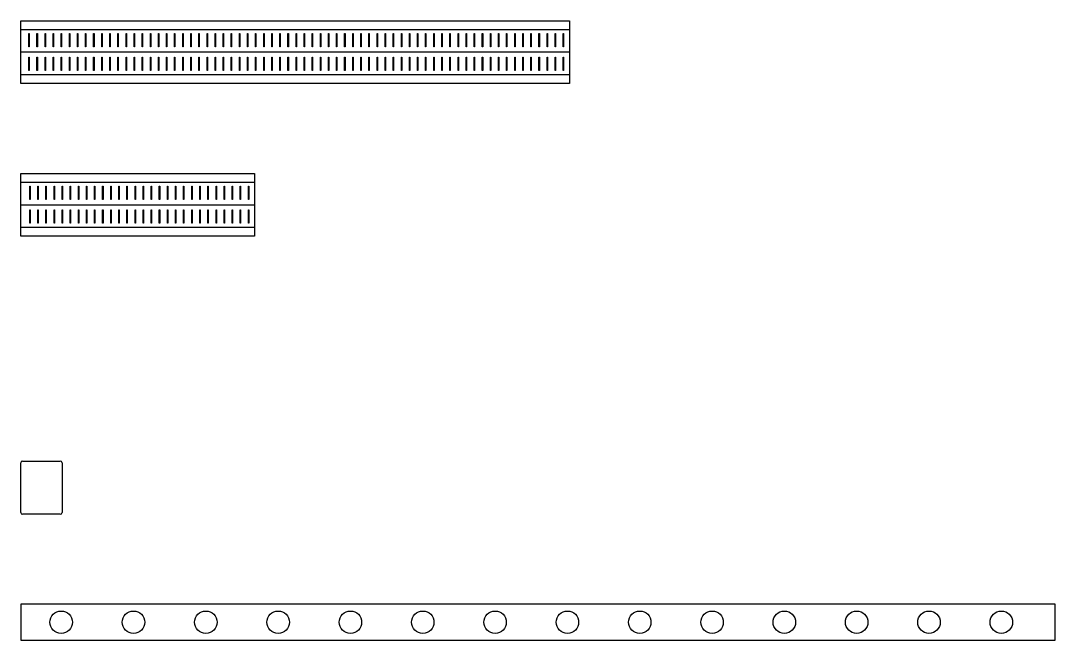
# Model space of a CAD drawing. Header units: millimetres. Extents: x 3 to 2190, y -6317 to 0.
# Drawn here: x 1040 to 2190, y -1497 to -809 of the extents above; entities that cross this region are included whole.
import ezdxf

# ---------------------------------------------------------------- set-up
doc = ezdxf.new("R2010")
doc.units = ezdxf.units.MM
for name, color, linetype in [('IV_BEND_DOWN', 1, 'Continuous'), ('IV_INTERIOR_PROFILES', 7, 'Continuous'), ('IV_OUTER_PROFILE', 7, 'Continuous')]:
    doc.layers.add(name, color=color, linetype=linetype)

msp = doc.modelspace()

# ---------------------------------------------------------------- linework, layer by layer
at = {"layer": 'IV_BEND_DOWN'}
for p, q in [((1040, -818.6), (1650, -818.6)), ((1040, -843.6), (1650, -843.6)), ((1040, -868.7), (1650, -868.7)), ((1040, -988.3), (1300, -988.3)), ((1040, -1013.3), (1300, -1013.3)), ((1040, -1038.4), (1300, -1038.4))]:
    msp.add_line(p, q, dxfattribs=at)
at = {"layer": 'IV_INTERIOR_PROFILES'}
for p, q in [((1049.1, -822.9), (1049.5, -822.9)), ((1049.1, -837.9), (1049.1, -822.9)), ((1049.5, -822.9), (1049.5, -837.9)), ((1058.1, -822.9), (1058.5, -822.9)), ((1058.1, -837.9), (1058.1, -822.9)), ((1058.5, -822.9), (1058.5, -837.9)), ((1067.1, -822.9), (1067.5, -822.9)), ((1067.1, -837.9), (1067.1, -822.9)), ((1067.5, -822.9), (1067.5, -837.9)), ((1076.1, -822.9), (1076.5, -822.9)), ((1076.1, -837.9), (1076.1, -822.9)), ((1076.5, -822.9), (1076.5, -837.9)), ((1085.1, -822.9), (1085.5, -822.9)), ((1085.1, -837.9), (1085.1, -822.9)), ((1085.5, -822.9), (1085.5, -837.9)), ((1094.1, -822.9), (1094.5, -822.9)), ((1094.1, -837.9), (1094.1, -822.9)), ((1094.5, -822.9), (1094.5, -837.9)), ((1103.1, -822.9), (1103.5, -822.9)), ((1103.1, -837.9), (1103.1, -822.9)), ((1103.5, -822.9), (1103.5, -837.9)), ((1112.1, -822.9), (1112.5, -822.9)), ((1112.1, -837.9), (1112.1, -822.9)), ((1112.5, -822.9), (1112.5, -837.9)), ((1121.1, -822.9), (1121.5, -822.9)), ((1121.1, -837.9), (1121.1, -822.9)), ((1121.5, -822.9), (1121.5, -837.9)), ((1130.1, -822.9), (1130.5, -822.9)), ((1130.1, -837.9), (1130.1, -822.9)), ((1130.5, -822.9), (1130.5, -837.9)), ((1139.1, -822.9), (1139.5, -822.9)), ((1139.1, -837.9), (1139.1, -822.9)), ((1139.5, -822.9), (1139.5, -837.9)), ((1148.1, -822.9), (1148.5, -822.9)), ((1148.1, -837.9), (1148.1, -822.9)), ((1148.5, -822.9), (1148.5, -837.9)), ((1157.1, -822.9), (1157.5, -822.9)), ((1157.1, -837.9), (1157.1, -822.9)), ((1157.5, -822.9), (1157.5, -837.9)), ((1166.1, -822.9), (1166.5, -822.9)), ((1166.1, -837.9), (1166.1, -822.9)), ((1166.5, -822.9), (1166.5, -837.9)), ((1175.1, -822.9), (1175.5, -822.9)), ((1175.1, -837.9), (1175.1, -822.9)), ((1175.5, -822.9), (1175.5, -837.9)), ((1184.1, -822.9), (1184.5, -822.9)), ((1184.1, -837.9), (1184.1, -822.9)), ((1184.5, -822.9), (1184.5, -837.9)), ((1193.1, -822.9), (1193.5, -822.9)), ((1193.1, -837.9), (1193.1, -822.9)), ((1193.5, -822.9), (1193.5, -837.9)), ((1202.1, -822.9), (1202.5, -822.9)), ((1202.1, -837.9), (1202.1, -822.9)), ((1202.5, -822.9), (1202.5, -837.9)), ((1211.1, -822.9), (1211.5, -822.9)), ((1211.1, -837.9), (1211.1, -822.9)), ((1211.5, -822.9), (1211.5, -837.9)), ((1220.1, -822.9), (1220.5, -822.9)), ((1220.1, -837.9), (1220.1, -822.9)), ((1220.5, -822.9), (1220.5, -837.9)), ((1229.1, -822.9), (1229.5, -822.9)), ((1229.1, -837.9), (1229.1, -822.9)), ((1229.5, -822.9), (1229.5, -837.9)), ((1238.1, -822.9), (1238.5, -822.9)), ((1238.1, -837.9), (1238.1, -822.9)), ((1238.5, -822.9), (1238.5, -837.9)), ((1247.1, -822.9), (1247.5, -822.9)), ((1247.1, -837.9), (1247.1, -822.9)), ((1247.5, -822.9), (1247.5, -837.9)), ((1256.1, -822.9), (1256.5, -822.9)), ((1256.1, -837.9), (1256.1, -822.9)), ((1256.5, -822.9), (1256.5, -837.9)), ((1265.1, -822.9), (1265.5, -822.9)), ((1265.1, -837.9), (1265.1, -822.9)), ((1265.5, -822.9), (1265.5, -837.9)), ((1274.1, -822.9), (1274.5, -822.9)), ((1274.1, -837.9), (1274.1, -822.9)), ((1274.5, -822.9), (1274.5, -837.9)), ((1283.1, -822.9), (1283.5, -822.9)), ((1283.1, -837.9), (1283.1, -822.9)), ((1283.5, -822.9), (1283.5, -837.9)), ((1292.1, -822.9), (1292.5, -822.9)), ((1292.1, -837.9), (1292.1, -822.9)), ((1292.5, -822.9), (1292.5, -837.9)), ((1301.1, -822.9), (1301.5, -822.9)), ((1301.1, -837.9), (1301.1, -822.9)), ((1301.5, -822.9), (1301.5, -837.9)), ((1310.1, -822.9), (1310.5, -822.9)), ((1310.1, -837.9), (1310.1, -822.9)), ((1310.5, -822.9), (1310.5, -837.9)), ((1319.1, -822.9), (1319.5, -822.9)), ((1319.1, -837.9), (1319.1, -822.9)), ((1319.5, -822.9), (1319.5, -837.9)), ((1328.1, -822.9), (1328.5, -822.9)), ((1328.1, -837.9), (1328.1, -822.9)), ((1328.5, -822.9), (1328.5, -837.9)), ((1337.1, -822.9), (1337.5, -822.9)), ((1337.1, -837.9), (1337.1, -822.9)), ((1337.5, -822.9), (1337.5, -837.9)), ((1346.1, -822.9), (1346.5, -822.9)), ((1346.1, -837.9), (1346.1, -822.9)), ((1346.5, -822.9), (1346.5, -837.9)), ((1355.1, -822.9), (1355.5, -822.9)), ((1355.1, -837.9), (1355.1, -822.9)), ((1355.5, -822.9), (1355.5, -837.9)), ((1364.1, -822.9), (1364.5, -822.9)), ((1364.1, -837.9), (1364.1, -822.9)), ((1364.5, -822.9), (1364.5, -837.9)), ((1373.1, -822.9), (1373.5, -822.9)), ((1373.1, -837.9), (1373.1, -822.9)), ((1373.5, -822.9), (1373.5, -837.9)), ((1382.1, -822.9), (1382.5, -822.9)), ((1382.1, -837.9), (1382.1, -822.9)), ((1382.5, -822.9), (1382.5, -837.9)), ((1391.1, -822.9), (1391.5, -822.9)), ((1391.1, -837.9), (1391.1, -822.9)), ((1391.5, -822.9), (1391.5, -837.9)), ((1400.1, -822.9), (1400.5, -822.9)), ((1400.1, -837.9), (1400.1, -822.9)), ((1400.5, -822.9), (1400.5, -837.9)), ((1409.1, -822.9), (1409.5, -822.9)), ((1409.1, -837.9), (1409.1, -822.9)), ((1409.5, -822.9), (1409.5, -837.9)), ((1418.1, -822.9), (1418.5, -822.9)), ((1418.1, -837.9), (1418.1, -822.9)), ((1418.5, -822.9), (1418.5, -837.9)), ((1427.1, -822.9), (1427.5, -822.9)), ((1427.1, -837.9), (1427.1, -822.9)), ((1427.5, -822.9), (1427.5, -837.9)), ((1436.1, -822.9), (1436.5, -822.9)), ((1436.1, -837.9), (1436.1, -822.9)), ((1436.5, -822.9), (1436.5, -837.9)), ((1445.1, -822.9), (1445.5, -822.9)), ((1445.1, -837.9), (1445.1, -822.9)), ((1445.5, -822.9), (1445.5, -837.9)), ((1454.1, -822.9), (1454.5, -822.9)), ((1454.1, -837.9), (1454.1, -822.9)), ((1454.5, -822.9), (1454.5, -837.9)), ((1463.1, -822.9), (1463.5, -822.9)), ((1463.1, -837.9), (1463.1, -822.9)), ((1463.5, -822.9), (1463.5, -837.9)), ((1472.1, -822.9), (1472.5, -822.9)), ((1472.1, -837.9), (1472.1, -822.9)), ((1472.5, -822.9), (1472.5, -837.9)), ((1481.1, -822.9), (1481.5, -822.9)), ((1481.1, -837.9), (1481.1, -822.9)), ((1481.5, -822.9), (1481.5, -837.9)), ((1490.1, -822.9), (1490.5, -822.9)), ((1490.1, -837.9), (1490.1, -822.9)), ((1490.5, -822.9), (1490.5, -837.9)), ((1499.1, -822.9), (1499.5, -822.9)), ((1499.1, -837.9), (1499.1, -822.9)), ((1499.5, -822.9), (1499.5, -837.9)), ((1508.1, -822.9), (1508.5, -822.9)), ((1508.1, -837.9), (1508.1, -822.9)), ((1508.5, -822.9), (1508.5, -837.9)), ((1517.1, -822.9), (1517.5, -822.9)), ((1517.1, -837.9), (1517.1, -822.9)), ((1517.5, -822.9), (1517.5, -837.9)), ((1526.1, -822.9), (1526.5, -822.9)), ((1526.1, -837.9), (1526.1, -822.9)), ((1526.5, -822.9), (1526.5, -837.9)), ((1535.1, -822.9), (1535.5, -822.9)), ((1535.1, -837.9), (1535.1, -822.9)), ((1535.5, -822.9), (1535.5, -837.9)), ((1544.1, -822.9), (1544.5, -822.9)), ((1544.1, -837.9), (1544.1, -822.9)), ((1544.5, -822.9), (1544.5, -837.9)), ((1553.1, -822.9), (1553.5, -822.9)), ((1553.1, -837.9), (1553.1, -822.9)), ((1553.5, -822.9), (1553.5, -837.9)), ((1562.1, -822.9), (1562.5, -822.9)), ((1562.1, -837.9), (1562.1, -822.9)), ((1562.5, -822.9), (1562.5, -837.9)), ((1571.1, -822.9), (1571.5, -822.9)), ((1571.1, -837.9), (1571.1, -822.9)), ((1571.5, -822.9), (1571.5, -837.9)), ((1580.1, -822.9), (1580.5, -822.9)), ((1580.1, -837.9), (1580.1, -822.9)), ((1580.5, -822.9), (1580.5, -837.9)), ((1589.1, -822.9), (1589.5, -822.9)), ((1589.1, -837.9), (1589.1, -822.9)), ((1589.5, -822.9), (1589.5, -837.9)), ((1598.1, -822.9), (1598.5, -822.9)), ((1598.1, -837.9), (1598.1, -822.9)), ((1598.5, -822.9), (1598.5, -837.9)), ((1607.1, -822.9), (1607.5, -822.9)), ((1607.1, -837.9), (1607.1, -822.9)), ((1607.5, -822.9), (1607.5, -837.9)), ((1616.1, -822.9), (1616.5, -822.9)), ((1616.1, -837.9), (1616.1, -822.9)), ((1616.5, -822.9), (1616.5, -837.9)), ((1625.1, -822.9), (1625.5, -822.9)), ((1625.1, -837.9), (1625.1, -822.9)), ((1625.5, -822.9), (1625.5, -837.9)), ((1634.1, -822.9), (1634.5, -822.9)), ((1634.1, -837.9), (1634.1, -822.9)), ((1634.5, -822.9), (1634.5, -837.9)), ((1643.1, -822.9), (1643.5, -822.9)), ((1643.1, -837.9), (1643.1, -822.9)), ((1643.5, -822.9), (1643.5, -837.9)), ((1049.5, -837.9), (1049.1, -837.9)), ((1058.5, -837.9), (1058.1, -837.9)), ((1067.5, -837.9), (1067.1, -837.9)), ((1076.5, -837.9), (1076.1, -837.9)), ((1085.5, -837.9), (1085.1, -837.9)), ((1094.5, -837.9), (1094.1, -837.9)), ((1103.5, -837.9), (1103.1, -837.9)), ((1112.5, -837.9), (1112.1, -837.9)), ((1121.5, -837.9), (1121.1, -837.9)), ((1130.5, -837.9), (1130.1, -837.9)), ((1139.5, -837.9), (1139.1, -837.9)), ((1148.5, -837.9), (1148.1, -837.9)), ((1157.5, -837.9), (1157.1, -837.9)), ((1166.5, -837.9), (1166.1, -837.9)), ((1175.5, -837.9), (1175.1, -837.9)), ((1184.5, -837.9), (1184.1, -837.9)), ((1193.5, -837.9), (1193.1, -837.9)), ((1202.5, -837.9), (1202.1, -837.9)), ((1211.5, -837.9), (1211.1, -837.9)), ((1220.5, -837.9), (1220.1, -837.9)), ((1229.5, -837.9), (1229.1, -837.9)), ((1238.5, -837.9), (1238.1, -837.9)), ((1247.5, -837.9), (1247.1, -837.9)), ((1256.5, -837.9), (1256.1, -837.9)), ((1265.5, -837.9), (1265.1, -837.9)), ((1274.5, -837.9), (1274.1, -837.9)), ((1283.5, -837.9), (1283.1, -837.9)), ((1292.5, -837.9), (1292.1, -837.9)), ((1301.5, -837.9), (1301.1, -837.9)), ((1310.5, -837.9), (1310.1, -837.9)), ((1319.5, -837.9), (1319.1, -837.9)), ((1328.5, -837.9), (1328.1, -837.9)), ((1337.5, -837.9), (1337.1, -837.9)), ((1346.5, -837.9), (1346.1, -837.9)), ((1355.5, -837.9), (1355.1, -837.9)), ((1364.5, -837.9), (1364.1, -837.9)), ((1373.5, -837.9), (1373.1, -837.9)), ((1382.5, -837.9), (1382.1, -837.9)), ((1391.5, -837.9), (1391.1, -837.9)), ((1400.5, -837.9), (1400.1, -837.9)), ((1409.5, -837.9), (1409.1, -837.9)), ((1418.5, -837.9), (1418.1, -837.9)), ((1427.5, -837.9), (1427.1, -837.9)), ((1436.5, -837.9), (1436.1, -837.9)), ((1445.5, -837.9), (1445.1, -837.9)), ((1454.5, -837.9), (1454.1, -837.9)), ((1463.5, -837.9), (1463.1, -837.9)), ((1472.5, -837.9), (1472.1, -837.9)), ((1481.5, -837.9), (1481.1, -837.9)), ((1490.5, -837.9), (1490.1, -837.9)), ((1499.5, -837.9), (1499.1, -837.9)), ((1508.5, -837.9), (1508.1, -837.9)), ((1517.5, -837.9), (1517.1, -837.9)), ((1526.5, -837.9), (1526.1, -837.9)), ((1535.5, -837.9), (1535.1, -837.9)), ((1544.5, -837.9), (1544.1, -837.9)), ((1553.5, -837.9), (1553.1, -837.9)), ((1562.5, -837.9), (1562.1, -837.9)), ((1571.5, -837.9), (1571.1, -837.9)), ((1580.5, -837.9), (1580.1, -837.9)), ((1589.5, -837.9), (1589.1, -837.9)), ((1598.5, -837.9), (1598.1, -837.9)), ((1607.5, -837.9), (1607.1, -837.9)), ((1616.5, -837.9), (1616.1, -837.9)), ((1625.5, -837.9), (1625.1, -837.9)), ((1634.5, -837.9), (1634.1, -837.9)), ((1643.5, -837.9), (1643.1, -837.9)), ((1049.1, -849.3), (1049.5, -849.3)), ((1049.1, -864.3), (1049.1, -849.3)), ((1049.5, -849.3), (1049.5, -864.3)), ((1058.1, -849.3), (1058.5, -849.3)), ((1058.1, -864.3), (1058.1, -849.3)), ((1058.5, -849.3), (1058.5, -864.3)), ((1067.1, -849.3), (1067.5, -849.3)), ((1067.1, -864.3), (1067.1, -849.3)), ((1067.5, -849.3), (1067.5, -864.3)), ((1076.1, -849.3), (1076.5, -849.3)), ((1076.1, -864.3), (1076.1, -849.3)), ((1076.5, -849.3), (1076.5, -864.3)), ((1085.1, -849.3), (1085.5, -849.3)), ((1085.1, -864.3), (1085.1, -849.3)), ((1085.5, -849.3), (1085.5, -864.3)), ((1094.1, -849.3), (1094.5, -849.3)), ((1094.1, -864.3), (1094.1, -849.3)), ((1094.5, -849.3), (1094.5, -864.3)), ((1103.1, -849.3), (1103.5, -849.3)), ((1103.1, -864.3), (1103.1, -849.3)), ((1103.5, -849.3), (1103.5, -864.3)), ((1112.1, -849.3), (1112.5, -849.3)), ((1112.1, -864.3), (1112.1, -849.3)), ((1112.5, -849.3), (1112.5, -864.3)), ((1121.1, -849.3), (1121.5, -849.3)), ((1121.1, -864.3), (1121.1, -849.3)), ((1121.5, -849.3), (1121.5, -864.3)), ((1130.1, -849.3), (1130.5, -849.3)), ((1130.1, -864.3), (1130.1, -849.3)), ((1130.5, -849.3), (1130.5, -864.3)), ((1139.1, -849.3), (1139.5, -849.3)), ((1139.1, -864.3), (1139.1, -849.3)), ((1139.5, -849.3), (1139.5, -864.3)), ((1148.1, -849.3), (1148.5, -849.3)), ((1148.1, -864.3), (1148.1, -849.3)), ((1148.5, -849.3), (1148.5, -864.3)), ((1157.1, -849.3), (1157.5, -849.3)), ((1157.1, -864.3), (1157.1, -849.3)), ((1157.5, -849.3), (1157.5, -864.3)), ((1166.1, -849.3), (1166.5, -849.3)), ((1166.1, -864.3), (1166.1, -849.3)), ((1166.5, -849.3), (1166.5, -864.3)), ((1175.1, -849.3), (1175.5, -849.3)), ((1175.1, -864.3), (1175.1, -849.3)), ((1175.5, -849.3), (1175.5, -864.3)), ((1184.1, -849.3), (1184.5, -849.3)), ((1184.1, -864.3), (1184.1, -849.3)), ((1184.5, -849.3), (1184.5, -864.3)), ((1193.1, -849.3), (1193.5, -849.3)), ((1193.1, -864.3), (1193.1, -849.3)), ((1193.5, -849.3), (1193.5, -864.3)), ((1202.1, -849.3), (1202.5, -849.3)), ((1202.1, -864.3), (1202.1, -849.3)), ((1202.5, -849.3), (1202.5, -864.3)), ((1211.1, -849.3), (1211.5, -849.3)), ((1211.1, -864.3), (1211.1, -849.3)), ((1211.5, -849.3), (1211.5, -864.3)), ((1220.1, -849.3), (1220.5, -849.3)), ((1220.1, -864.3), (1220.1, -849.3)), ((1220.5, -849.3), (1220.5, -864.3)), ((1229.1, -849.3), (1229.5, -849.3)), ((1229.1, -864.3), (1229.1, -849.3)), ((1229.5, -849.3), (1229.5, -864.3)), ((1238.1, -849.3), (1238.5, -849.3)), ((1238.1, -864.3), (1238.1, -849.3)), ((1238.5, -849.3), (1238.5, -864.3)), ((1247.1, -849.3), (1247.5, -849.3)), ((1247.1, -864.3), (1247.1, -849.3)), ((1247.5, -849.3), (1247.5, -864.3)), ((1256.1, -849.3), (1256.5, -849.3)), ((1256.1, -864.3), (1256.1, -849.3)), ((1256.5, -849.3), (1256.5, -864.3)), ((1265.1, -849.3), (1265.5, -849.3)), ((1265.1, -864.3), (1265.1, -849.3)), ((1265.5, -849.3), (1265.5, -864.3)), ((1274.1, -849.3), (1274.5, -849.3)), ((1274.1, -864.3), (1274.1, -849.3)), ((1274.5, -849.3), (1274.5, -864.3)), ((1283.1, -849.3), (1283.5, -849.3)), ((1283.1, -864.3), (1283.1, -849.3)), ((1283.5, -849.3), (1283.5, -864.3)), ((1292.1, -849.3), (1292.5, -849.3)), ((1292.1, -864.3), (1292.1, -849.3)), ((1292.5, -849.3), (1292.5, -864.3)), ((1301.1, -849.3), (1301.5, -849.3)), ((1301.1, -864.3), (1301.1, -849.3)), ((1301.5, -849.3), (1301.5, -864.3)), ((1310.1, -849.3), (1310.5, -849.3)), ((1310.1, -864.3), (1310.1, -849.3)), ((1310.5, -849.3), (1310.5, -864.3)), ((1319.1, -849.3), (1319.5, -849.3)), ((1319.1, -864.3), (1319.1, -849.3)), ((1319.5, -849.3), (1319.5, -864.3)), ((1328.1, -849.3), (1328.5, -849.3)), ((1328.1, -864.3), (1328.1, -849.3)), ((1328.5, -849.3), (1328.5, -864.3)), ((1337.1, -849.3), (1337.5, -849.3)), ((1337.1, -864.3), (1337.1, -849.3)), ((1337.5, -849.3), (1337.5, -864.3)), ((1346.1, -849.3), (1346.5, -849.3)), ((1346.1, -864.3), (1346.1, -849.3)), ((1346.5, -849.3), (1346.5, -864.3)), ((1355.1, -849.3), (1355.5, -849.3)), ((1355.1, -864.3), (1355.1, -849.3)), ((1355.5, -849.3), (1355.5, -864.3)), ((1364.1, -849.3), (1364.5, -849.3)), ((1364.1, -864.3), (1364.1, -849.3)), ((1364.5, -849.3), (1364.5, -864.3)), ((1373.1, -849.3), (1373.5, -849.3)), ((1373.1, -864.3), (1373.1, -849.3)), ((1373.5, -849.3), (1373.5, -864.3)), ((1382.1, -849.3), (1382.5, -849.3)), ((1382.1, -864.3), (1382.1, -849.3)), ((1382.5, -849.3), (1382.5, -864.3)), ((1391.1, -849.3), (1391.5, -849.3)), ((1391.1, -864.3), (1391.1, -849.3)), ((1391.5, -849.3), (1391.5, -864.3)), ((1400.1, -849.3), (1400.5, -849.3)), ((1400.1, -864.3), (1400.1, -849.3)), ((1400.5, -849.3), (1400.5, -864.3)), ((1409.1, -849.3), (1409.5, -849.3)), ((1409.1, -864.3), (1409.1, -849.3)), ((1409.5, -849.3), (1409.5, -864.3)), ((1418.1, -849.3), (1418.5, -849.3)), ((1418.1, -864.3), (1418.1, -849.3)), ((1418.5, -849.3), (1418.5, -864.3)), ((1427.1, -849.3), (1427.5, -849.3)), ((1427.1, -864.3), (1427.1, -849.3)), ((1427.5, -849.3), (1427.5, -864.3)), ((1436.1, -849.3), (1436.5, -849.3)), ((1436.1, -864.3), (1436.1, -849.3)), ((1436.5, -849.3), (1436.5, -864.3)), ((1445.1, -849.3), (1445.5, -849.3)), ((1445.1, -864.3), (1445.1, -849.3)), ((1445.5, -849.3), (1445.5, -864.3)), ((1454.1, -849.3), (1454.5, -849.3)), ((1454.1, -864.3), (1454.1, -849.3)), ((1454.5, -849.3), (1454.5, -864.3)), ((1463.1, -849.3), (1463.5, -849.3)), ((1463.1, -864.3), (1463.1, -849.3)), ((1463.5, -849.3), (1463.5, -864.3)), ((1472.1, -849.3), (1472.5, -849.3)), ((1472.1, -864.3), (1472.1, -849.3)), ((1472.5, -849.3), (1472.5, -864.3)), ((1481.1, -849.3), (1481.5, -849.3)), ((1481.1, -864.3), (1481.1, -849.3)), ((1481.5, -849.3), (1481.5, -864.3)), ((1490.1, -849.3), (1490.5, -849.3)), ((1490.1, -864.3), (1490.1, -849.3)), ((1490.5, -849.3), (1490.5, -864.3)), ((1499.1, -849.3), (1499.5, -849.3)), ((1499.1, -864.3), (1499.1, -849.3)), ((1499.5, -849.3), (1499.5, -864.3)), ((1508.1, -849.3), (1508.5, -849.3)), ((1508.1, -864.3), (1508.1, -849.3)), ((1508.5, -849.3), (1508.5, -864.3)), ((1517.1, -849.3), (1517.5, -849.3)), ((1517.1, -864.3), (1517.1, -849.3)), ((1517.5, -849.3), (1517.5, -864.3)), ((1526.1, -849.3), (1526.5, -849.3)), ((1526.1, -864.3), (1526.1, -849.3)), ((1526.5, -849.3), (1526.5, -864.3)), ((1535.1, -849.3), (1535.5, -849.3)), ((1535.1, -864.3), (1535.1, -849.3)), ((1535.5, -849.3), (1535.5, -864.3)), ((1544.1, -849.3), (1544.5, -849.3)), ((1544.1, -864.3), (1544.1, -849.3)), ((1544.5, -849.3), (1544.5, -864.3)), ((1553.1, -849.3), (1553.5, -849.3)), ((1553.1, -864.3), (1553.1, -849.3)), ((1553.5, -849.3), (1553.5, -864.3)), ((1562.1, -849.3), (1562.5, -849.3)), ((1562.1, -864.3), (1562.1, -849.3)), ((1562.5, -849.3), (1562.5, -864.3)), ((1571.1, -849.3), (1571.5, -849.3)), ((1571.1, -864.3), (1571.1, -849.3)), ((1571.5, -849.3), (1571.5, -864.3)), ((1580.1, -849.3), (1580.5, -849.3)), ((1580.1, -864.3), (1580.1, -849.3)), ((1580.5, -849.3), (1580.5, -864.3)), ((1589.1, -849.3), (1589.5, -849.3)), ((1589.1, -864.3), (1589.1, -849.3)), ((1589.5, -849.3), (1589.5, -864.3)), ((1598.1, -849.3), (1598.5, -849.3)), ((1598.1, -864.3), (1598.1, -849.3)), ((1598.5, -849.3), (1598.5, -864.3)), ((1607.1, -849.3), (1607.5, -849.3)), ((1607.1, -864.3), (1607.1, -849.3)), ((1607.5, -849.3), (1607.5, -864.3)), ((1616.1, -849.3), (1616.5, -849.3)), ((1616.1, -864.3), (1616.1, -849.3)), ((1616.5, -849.3), (1616.5, -864.3)), ((1625.1, -849.3), (1625.5, -849.3)), ((1625.1, -864.3), (1625.1, -849.3)), ((1625.5, -849.3), (1625.5, -864.3)), ((1634.1, -849.3), (1634.5, -849.3)), ((1634.1, -864.3), (1634.1, -849.3)), ((1634.5, -849.3), (1634.5, -864.3)), ((1643.1, -849.3), (1643.5, -849.3)), ((1643.1, -864.3), (1643.1, -849.3)), ((1643.5, -849.3), (1643.5, -864.3)), ((1049.5, -864.3), (1049.1, -864.3)), ((1058.5, -864.3), (1058.1, -864.3)), ((1067.5, -864.3), (1067.1, -864.3)), ((1076.5, -864.3), (1076.1, -864.3)), ((1085.5, -864.3), (1085.1, -864.3)), ((1094.5, -864.3), (1094.1, -864.3)), ((1103.5, -864.3), (1103.1, -864.3)), ((1112.5, -864.3), (1112.1, -864.3)), ((1121.5, -864.3), (1121.1, -864.3)), ((1130.5, -864.3), (1130.1, -864.3)), ((1139.5, -864.3), (1139.1, -864.3)), ((1148.5, -864.3), (1148.1, -864.3)), ((1157.5, -864.3), (1157.1, -864.3)), ((1166.5, -864.3), (1166.1, -864.3)), ((1175.5, -864.3), (1175.1, -864.3)), ((1184.5, -864.3), (1184.1, -864.3)), ((1193.5, -864.3), (1193.1, -864.3)), ((1202.5, -864.3), (1202.1, -864.3)), ((1211.5, -864.3), (1211.1, -864.3)), ((1220.5, -864.3), (1220.1, -864.3)), ((1229.5, -864.3), (1229.1, -864.3)), ((1238.5, -864.3), (1238.1, -864.3)), ((1247.5, -864.3), (1247.1, -864.3)), ((1256.5, -864.3), (1256.1, -864.3)), ((1265.5, -864.3), (1265.1, -864.3)), ((1274.5, -864.3), (1274.1, -864.3)), ((1283.5, -864.3), (1283.1, -864.3)), ((1292.5, -864.3), (1292.1, -864.3)), ((1301.5, -864.3), (1301.1, -864.3)), ((1310.5, -864.3), (1310.1, -864.3)), ((1319.5, -864.3), (1319.1, -864.3)), ((1328.5, -864.3), (1328.1, -864.3)), ((1337.5, -864.3), (1337.1, -864.3)), ((1346.5, -864.3), (1346.1, -864.3)), ((1355.5, -864.3), (1355.1, -864.3)), ((1364.5, -864.3), (1364.1, -864.3)), ((1373.5, -864.3), (1373.1, -864.3)), ((1382.5, -864.3), (1382.1, -864.3)), ((1391.5, -864.3), (1391.1, -864.3)), ((1400.5, -864.3), (1400.1, -864.3)), ((1409.5, -864.3), (1409.1, -864.3)), ((1418.5, -864.3), (1418.1, -864.3)), ((1427.5, -864.3), (1427.1, -864.3)), ((1436.5, -864.3), (1436.1, -864.3)), ((1445.5, -864.3), (1445.1, -864.3)), ((1454.5, -864.3), (1454.1, -864.3)), ((1463.5, -864.3), (1463.1, -864.3)), ((1472.5, -864.3), (1472.1, -864.3)), ((1481.5, -864.3), (1481.1, -864.3)), ((1490.5, -864.3), (1490.1, -864.3)), ((1499.5, -864.3), (1499.1, -864.3)), ((1508.5, -864.3), (1508.1, -864.3)), ((1517.5, -864.3), (1517.1, -864.3)), ((1526.5, -864.3), (1526.1, -864.3)), ((1535.5, -864.3), (1535.1, -864.3)), ((1544.5, -864.3), (1544.1, -864.3)), ((1553.5, -864.3), (1553.1, -864.3)), ((1562.5, -864.3), (1562.1, -864.3)), ((1571.5, -864.3), (1571.1, -864.3)), ((1580.5, -864.3), (1580.1, -864.3)), ((1589.5, -864.3), (1589.1, -864.3)), ((1598.5, -864.3), (1598.1, -864.3)), ((1607.5, -864.3), (1607.1, -864.3)), ((1616.5, -864.3), (1616.1, -864.3)), ((1625.5, -864.3), (1625.1, -864.3)), ((1634.5, -864.3), (1634.1, -864.3)), ((1643.5, -864.3), (1643.1, -864.3)), ((1050.1, -992.6), (1050.5, -992.6)), ((1050.1, -1007.6), (1050.1, -992.6)), ((1050.5, -992.6), (1050.5, -1007.6)), ((1059.1, -992.6), (1059.5, -992.6)), ((1059.1, -1007.6), (1059.1, -992.6)), ((1059.5, -992.6), (1059.5, -1007.6)), ((1068.1, -992.6), (1068.5, -992.6)), ((1068.1, -1007.6), (1068.1, -992.6)), ((1068.5, -992.6), (1068.5, -1007.6)), ((1077.1, -992.6), (1077.5, -992.6)), ((1077.1, -1007.6), (1077.1, -992.6)), ((1077.5, -992.6), (1077.5, -1007.6)), ((1086.1, -992.6), (1086.5, -992.6)), ((1086.1, -1007.6), (1086.1, -992.6)), ((1086.5, -992.6), (1086.5, -1007.6)), ((1095.1, -992.6), (1095.5, -992.6)), ((1095.1, -1007.6), (1095.1, -992.6)), ((1095.5, -992.6), (1095.5, -1007.6)), ((1104.1, -992.6), (1104.5, -992.6)), ((1104.1, -1007.6), (1104.1, -992.6)), ((1104.5, -992.6), (1104.5, -1007.6)), ((1113.1, -992.6), (1113.5, -992.6)), ((1113.1, -1007.6), (1113.1, -992.6)), ((1113.5, -992.6), (1113.5, -1007.6)), ((1122.1, -992.6), (1122.5, -992.6)), ((1122.1, -1007.6), (1122.1, -992.6)), ((1122.5, -992.6), (1122.5, -1007.6)), ((1131.1, -992.6), (1131.5, -992.6)), ((1131.1, -1007.6), (1131.1, -992.6)), ((1131.5, -992.6), (1131.5, -1007.6)), ((1140.1, -992.6), (1140.5, -992.6)), ((1140.1, -1007.6), (1140.1, -992.6)), ((1140.5, -992.6), (1140.5, -1007.6)), ((1149.1, -992.6), (1149.5, -992.6)), ((1149.1, -1007.6), (1149.1, -992.6)), ((1149.5, -992.6), (1149.5, -1007.6)), ((1158.1, -992.6), (1158.5, -992.6)), ((1158.1, -1007.6), (1158.1, -992.6)), ((1158.5, -992.6), (1158.5, -1007.6)), ((1167.1, -992.6), (1167.5, -992.6)), ((1167.1, -1007.6), (1167.1, -992.6)), ((1167.5, -992.6), (1167.5, -1007.6)), ((1176.1, -992.6), (1176.5, -992.6)), ((1176.1, -1007.6), (1176.1, -992.6)), ((1176.5, -992.6), (1176.5, -1007.6)), ((1185.1, -992.6), (1185.5, -992.6)), ((1185.1, -1007.6), (1185.1, -992.6)), ((1185.5, -992.6), (1185.5, -1007.6)), ((1194.1, -992.6), (1194.5, -992.6)), ((1194.1, -1007.6), (1194.1, -992.6)), ((1194.5, -992.6), (1194.5, -1007.6)), ((1203.1, -992.6), (1203.5, -992.6)), ((1203.1, -1007.6), (1203.1, -992.6)), ((1203.5, -992.6), (1203.5, -1007.6)), ((1212.1, -992.6), (1212.5, -992.6)), ((1212.1, -1007.6), (1212.1, -992.6)), ((1212.5, -992.6), (1212.5, -1007.6)), ((1221.1, -992.6), (1221.5, -992.6)), ((1221.1, -1007.6), (1221.1, -992.6)), ((1221.5, -992.6), (1221.5, -1007.6)), ((1230.1, -992.6), (1230.5, -992.6)), ((1230.1, -1007.6), (1230.1, -992.6)), ((1230.5, -992.6), (1230.5, -1007.6)), ((1239.1, -992.6), (1239.5, -992.6)), ((1239.1, -1007.6), (1239.1, -992.6)), ((1239.5, -992.6), (1239.5, -1007.6)), ((1248.1, -992.6), (1248.5, -992.6)), ((1248.1, -1007.6), (1248.1, -992.6)), ((1248.5, -992.6), (1248.5, -1007.6)), ((1257.1, -992.6), (1257.5, -992.6)), ((1257.1, -1007.6), (1257.1, -992.6)), ((1257.5, -992.6), (1257.5, -1007.6)), ((1266.1, -992.6), (1266.5, -992.6)), ((1266.1, -1007.6), (1266.1, -992.6)), ((1266.5, -992.6), (1266.5, -1007.6)), ((1275.1, -992.6), (1275.5, -992.6)), ((1275.1, -1007.6), (1275.1, -992.6)), ((1275.5, -992.6), (1275.5, -1007.6)), ((1284.1, -992.6), (1284.5, -992.6)), ((1284.1, -1007.6), (1284.1, -992.6)), ((1284.5, -992.6), (1284.5, -1007.6)), ((1293.1, -992.6), (1293.5, -992.6)), ((1293.1, -1007.6), (1293.1, -992.6)), ((1293.5, -992.6), (1293.5, -1007.6)), ((1050.5, -1007.6), (1050.1, -1007.6)), ((1059.5, -1007.6), (1059.1, -1007.6)), ((1068.5, -1007.6), (1068.1, -1007.6)), ((1077.5, -1007.6), (1077.1, -1007.6)), ((1086.5, -1007.6), (1086.1, -1007.6)), ((1095.5, -1007.6), (1095.1, -1007.6)), ((1104.5, -1007.6), (1104.1, -1007.6)), ((1113.5, -1007.6), (1113.1, -1007.6)), ((1122.5, -1007.6), (1122.1, -1007.6)), ((1131.5, -1007.6), (1131.1, -1007.6)), ((1140.5, -1007.6), (1140.1, -1007.6)), ((1149.5, -1007.6), (1149.1, -1007.6)), ((1158.5, -1007.6), (1158.1, -1007.6)), ((1167.5, -1007.6), (1167.1, -1007.6)), ((1176.5, -1007.6), (1176.1, -1007.6)), ((1185.5, -1007.6), (1185.1, -1007.6)), ((1194.5, -1007.6), (1194.1, -1007.6)), ((1203.5, -1007.6), (1203.1, -1007.6)), ((1212.5, -1007.6), (1212.1, -1007.6)), ((1221.5, -1007.6), (1221.1, -1007.6)), ((1230.5, -1007.6), (1230.1, -1007.6)), ((1239.5, -1007.6), (1239.1, -1007.6)), ((1248.5, -1007.6), (1248.1, -1007.6)), ((1257.5, -1007.6), (1257.1, -1007.6)), ((1266.5, -1007.6), (1266.1, -1007.6)), ((1275.5, -1007.6), (1275.1, -1007.6)), ((1284.5, -1007.6), (1284.1, -1007.6)), ((1293.5, -1007.6), (1293.1, -1007.6)), ((1050.1, -1019), (1050.5, -1019)), ((1050.1, -1034), (1050.1, -1019)), ((1050.5, -1019), (1050.5, -1034)), ((1059.1, -1019), (1059.5, -1019)), ((1059.1, -1034), (1059.1, -1019)), ((1059.5, -1019), (1059.5, -1034)), ((1068.1, -1019), (1068.5, -1019)), ((1068.1, -1034), (1068.1, -1019)), ((1068.5, -1019), (1068.5, -1034)), ((1077.1, -1019), (1077.5, -1019)), ((1077.1, -1034), (1077.1, -1019)), ((1077.5, -1019), (1077.5, -1034)), ((1086.1, -1019), (1086.5, -1019)), ((1086.1, -1034), (1086.1, -1019)), ((1086.5, -1019), (1086.5, -1034)), ((1095.1, -1019), (1095.5, -1019)), ((1095.1, -1034), (1095.1, -1019)), ((1095.5, -1019), (1095.5, -1034)), ((1104.1, -1019), (1104.5, -1019)), ((1104.1, -1034), (1104.1, -1019)), ((1104.5, -1019), (1104.5, -1034)), ((1113.1, -1019), (1113.5, -1019)), ((1113.1, -1034), (1113.1, -1019)), ((1113.5, -1019), (1113.5, -1034)), ((1122.1, -1019), (1122.5, -1019)), ((1122.1, -1034), (1122.1, -1019)), ((1122.5, -1019), (1122.5, -1034)), ((1131.1, -1019), (1131.5, -1019)), ((1131.1, -1034), (1131.1, -1019)), ((1131.5, -1019), (1131.5, -1034)), ((1140.1, -1019), (1140.5, -1019)), ((1140.1, -1034), (1140.1, -1019)), ((1140.5, -1019), (1140.5, -1034)), ((1149.1, -1019), (1149.5, -1019)), ((1149.1, -1034), (1149.1, -1019)), ((1149.5, -1019), (1149.5, -1034)), ((1158.1, -1019), (1158.5, -1019)), ((1158.1, -1034), (1158.1, -1019)), ((1158.5, -1019), (1158.5, -1034)), ((1167.1, -1019), (1167.5, -1019)), ((1167.1, -1034), (1167.1, -1019)), ((1167.5, -1019), (1167.5, -1034)), ((1176.1, -1019), (1176.5, -1019)), ((1176.1, -1034), (1176.1, -1019)), ((1176.5, -1019), (1176.5, -1034)), ((1185.1, -1019), (1185.5, -1019)), ((1185.1, -1034), (1185.1, -1019)), ((1185.5, -1019), (1185.5, -1034)), ((1194.1, -1019), (1194.5, -1019)), ((1194.1, -1034), (1194.1, -1019)), ((1194.5, -1019), (1194.5, -1034)), ((1203.1, -1019), (1203.5, -1019)), ((1203.1, -1034), (1203.1, -1019)), ((1203.5, -1019), (1203.5, -1034)), ((1212.1, -1019), (1212.5, -1019)), ((1212.1, -1034), (1212.1, -1019)), ((1212.5, -1019), (1212.5, -1034)), ((1221.1, -1019), (1221.5, -1019)), ((1221.1, -1034), (1221.1, -1019)), ((1221.5, -1019), (1221.5, -1034)), ((1230.1, -1019), (1230.5, -1019)), ((1230.1, -1034), (1230.1, -1019)), ((1230.5, -1019), (1230.5, -1034)), ((1239.1, -1019), (1239.5, -1019)), ((1239.1, -1034), (1239.1, -1019)), ((1239.5, -1019), (1239.5, -1034)), ((1248.1, -1019), (1248.5, -1019)), ((1248.1, -1034), (1248.1, -1019)), ((1248.5, -1019), (1248.5, -1034)), ((1257.1, -1019), (1257.5, -1019)), ((1257.1, -1034), (1257.1, -1019)), ((1257.5, -1019), (1257.5, -1034)), ((1266.1, -1019), (1266.5, -1019)), ((1266.1, -1034), (1266.1, -1019)), ((1266.5, -1019), (1266.5, -1034)), ((1275.1, -1019), (1275.5, -1019)), ((1275.1, -1034), (1275.1, -1019)), ((1275.5, -1019), (1275.5, -1034)), ((1284.1, -1019), (1284.5, -1019)), ((1284.1, -1034), (1284.1, -1019)), ((1284.5, -1019), (1284.5, -1034)), ((1293.1, -1019), (1293.5, -1019)), ((1293.1, -1034), (1293.1, -1019)), ((1293.5, -1019), (1293.5, -1034)), ((1050.5, -1034), (1050.1, -1034)), ((1059.5, -1034), (1059.1, -1034)), ((1068.5, -1034), (1068.1, -1034)), ((1077.5, -1034), (1077.1, -1034)), ((1086.5, -1034), (1086.1, -1034)), ((1095.5, -1034), (1095.1, -1034)), ((1104.5, -1034), (1104.1, -1034)), ((1113.5, -1034), (1113.1, -1034)), ((1122.5, -1034), (1122.1, -1034)), ((1131.5, -1034), (1131.1, -1034)), ((1140.5, -1034), (1140.1, -1034)), ((1149.5, -1034), (1149.1, -1034)), ((1158.5, -1034), (1158.1, -1034)), ((1167.5, -1034), (1167.1, -1034)), ((1176.5, -1034), (1176.1, -1034)), ((1185.5, -1034), (1185.1, -1034)), ((1194.5, -1034), (1194.1, -1034)), ((1203.5, -1034), (1203.1, -1034)), ((1212.5, -1034), (1212.1, -1034)), ((1221.5, -1034), (1221.1, -1034)), ((1230.5, -1034), (1230.1, -1034)), ((1239.5, -1034), (1239.1, -1034)), ((1248.5, -1034), (1248.1, -1034)), ((1257.5, -1034), (1257.1, -1034)), ((1266.5, -1034), (1266.1, -1034)), ((1275.5, -1034), (1275.1, -1034)), ((1284.5, -1034), (1284.1, -1034)), ((1293.5, -1034), (1293.1, -1034))]:
    msp.add_line(p, q, dxfattribs=at)
for centre in [(1085, -1477.4), (1165.4, -1477.4), (1245.8, -1477.4), (1326.2, -1477.4), (1406.5, -1477.4), (1486.9, -1477.4), (1567.3, -1477.4), (1647.7, -1477.4), (1728.1, -1477.4), (1808.5, -1477.4), (1888.8, -1477.4), (1969.2, -1477.4), (2049.6, -1477.4), (2130, -1477.4)]:
    msp.add_circle(centre, 12.5, dxfattribs=at)
at = {"layer": 'IV_OUTER_PROFILE'}
for p, q in [((1040, -878.5), (1040, -808.8)), ((1040, -808.8), (1650, -808.8)), ((1650, -808.8), (1650, -878.5)), ((1650, -878.5), (1040, -878.5)), ((1040, -1048.2), (1040, -978.5)), ((1040, -978.5), (1300, -978.5)), ((1300, -978.5), (1300, -1048.2)), ((1300, -1048.2), (1040, -1048.2)), ((1042, -1298.2), (1084, -1298.2)), ((1040, -1355.4), (1040, -1300.2)), ((1086, -1300.2), (1086, -1355.4)), ((1084, -1357.4), (1042, -1357.4))]:
    msp.add_line(p, q, dxfattribs=at)
msp.add_lwpolyline([(1040, -1497.4), (2190, -1497.4), (2190, -1457.4), (1040, -1457.4)], close=True, dxfattribs=at)
for centre, start, end in [((1042, -1300.2), 90, 180), ((1084, -1300.2), 0, 90), ((1042, -1355.4), 180, 270), ((1084, -1355.4), 270, 0)]:
    msp.add_arc(centre, 2, start, end, dxfattribs=at)

doc.saveas('drawing.dxf')
